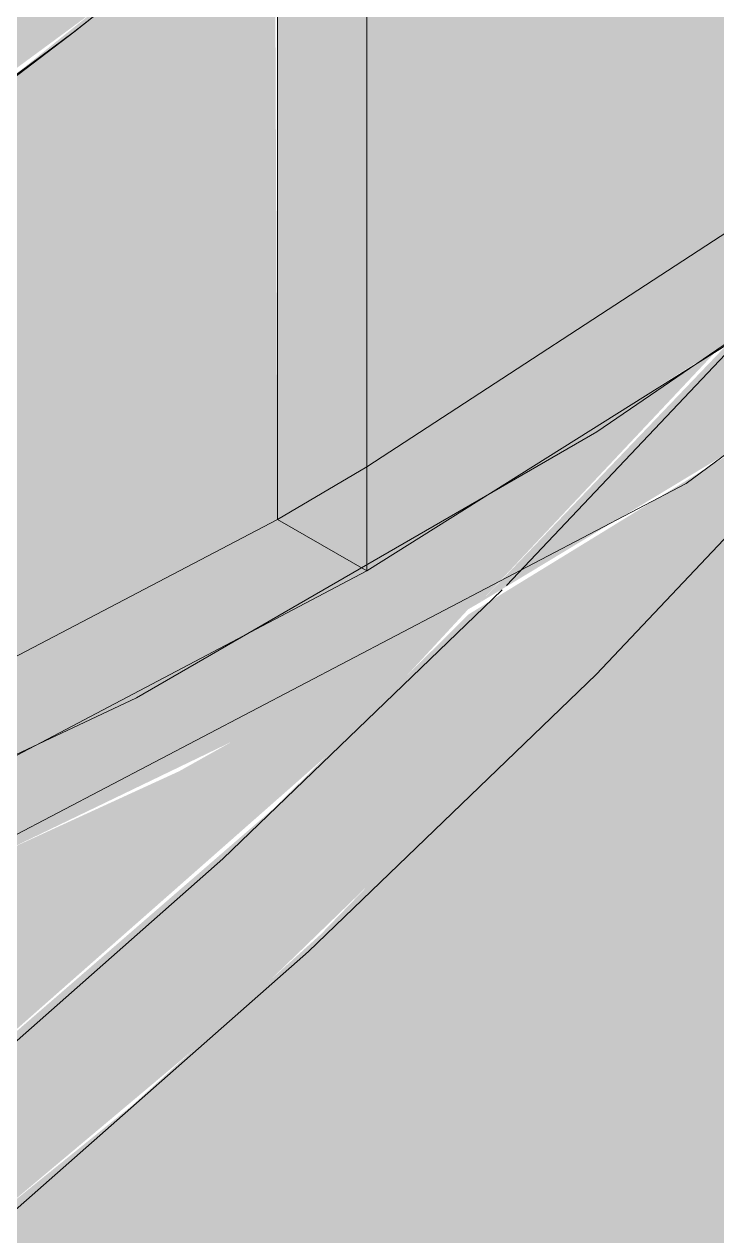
# Model space of a CAD drawing. Header units: millimetres. Extents: x -3576 to 4228, y -1686 to 5244.
# Drawn here: x -1159 to -1126.1, y 711.4 to 769 of the extents above; entities that cross this region are included whole.
import ezdxf

# ---------------------------------------------------------------- set-up
doc = ezdxf.new("R2010")
doc.units = ezdxf.units.MM
doc.layers.add('A_--------_E-', color=8, linetype='Continuous', lineweight=9)
doc.layers.add('M-_EQPT----_E', color=7, linetype='Continuous', lineweight=9)

# ---------------------------------------------------------------- blocks, each defined once
blk = doc.blocks.new('PNS-Filter column D1200 _180 Left feed 50-50_ - ASY PNS-Filter column D1200_iam-904181-В50 Аксонометрия')
at = {"layer": 'A_--------_E-'}
h = blk.add_hatch(color=9, dxfattribs=at)
h.paths.add_polyline_path([(-1191.15, 721.085), (-1181.104, 724.602), (-1160.812, 733.495), (-1142.748, 743.014), (-1146.99, 745.463), (-1147.113, 775.617), (-1149.305, 774.752), (-1159.109, 766.872), (-1171.947, 757.663), (-1173.416, 752.585), (-1171.256, 753.889), (-1169.749, 753.869), (-1169.44, 749.508), (-1171.061, 744.487), (-1174.541, 739.767), (-1178.485, 736.884), (-1178.639, 735.449), (-1178.639, 735.036), (-1179.505, 735.308), (-1181.104, 733.57), (-1186.228, 732.534), (-1190.022, 733.084), (-1191.15, 733.644), (-1191.15, 721.728)])
h.paths.add_polyline_path([(-1184.348, 738.983), (-1183.44, 739.474), (-1181.906, 750.525), (-1182.849, 749.508), (-1184.081, 747.374), (-1185.17, 742.05), (-1184.559, 739.767)])
h.paths.add_polyline_path([(-1142.748, 743.014), (-1125.467, 753.93), (-1125.467, 784.156), (-1142.748, 777.339), (-1142.748, 744.487)])
h.paths.add_polyline_path([(-1169.76, 753.984), (-1169.996, 754.378), (-1171.423, 756.134), (-1167.901, 754.101), (-1169.664, 753.99)])
h.paths.add_polyline_path([(-1169.698, 764.809), (-1163.933, 768.982), (-1169.016, 766.977)])
h = blk.add_hatch(color=9, dxfattribs=at)
h.paths.add_polyline_path([(-1184.348, 738.983), (-1184.106, 737.999), (-1185.081, 738.786)])
h.paths.add_polyline_path([(-1186.228, 732.534), (-1180.738, 733.76), (-1179.38, 735.465), (-1180.738, 735.971), (-1184.019, 735.308), (-1183.476, 739.216), (-1184.348, 738.983), (-1185.17, 742.05), (-1183.816, 747.833), (-1182.853, 749.846), (-1187.09, 747.124), (-1191.15, 744.586), (-1190.993, 733.644), (-1189.067, 732.73)])
h.paths.add_polyline_path([(-1179.057, 735.871), (-1178.841, 736.355), (-1179.247, 736.063)])
h.paths.add_polyline_path([(-1177.691, 734.489), (-1179.057, 735.871), (-1179.38, 735.465), (-1178.094, 734.722)])
h.paths.add_polyline_path([(-1142.748, 743.014), (-1142.748, 777.339), (-1146.99, 775.666), (-1146.99, 745.463), (-1143.12, 743.229)])
h.paths.add_polyline_path([(-1191.15, 749.706), (-1184.914, 753.869), (-1181.057, 756.642), (-1180.523, 762.438), (-1191.15, 758.246), (-1191.15, 749.912)])
h.paths.add_polyline_path([(-1182.512, 750.091), (-1181.906, 750.525), (-1181.946, 751.071)])
h.paths.add_polyline_path([(-1169.76, 753.984), (-1167.996, 754.156), (-1171.579, 755.979), (-1169.777, 754.156)])
h.paths.add_polyline_path([(-1171.946, 757.667), (-1153.75, 771.053), (-1149.305, 774.752), (-1163.894, 768.982), (-1169.698, 764.809), (-1171.901, 757.808)])
h = blk.add_hatch(color=254, dxfattribs=at)
h.paths.add_polyline_path([(-1125.528, 575.473), (-1125.467, 575.771), (-1125.467, 599.539), (-1135.945, 597.918), (-1125.666, 575.771)])
h.paths.add_polyline_path([(-1167.367, 582.272), (-1164.331, 583.617), (-1164.331, 584.433), (-1167.622, 583.107), (-1171.481, 583.617), (-1173.491, 585.129), (-1173.491, 584.313), (-1171.161, 582.56), (-1168.126, 582.329)])
h.paths.add_polyline_path([(-1191.15, 717.092), (-1168.907, 725.386), (-1147.113, 735.886), (-1137.372, 741.51), (-1126.172, 753.419), (-1146.138, 741.228), (-1165.877, 731.079), (-1185.241, 722.984), (-1191.15, 721.085), (-1191.15, 717.802)])
h.paths.add_polyline_path([(-1178.398, 737.162), (-1177.992, 737.355), (-1173.848, 740.541), (-1170.85, 745.038), (-1169.356, 749.775), (-1169.996, 753.969), (-1171.579, 753.869), (-1173.416, 752.585), (-1174.622, 747.901), (-1175.583, 746.106), (-1178.395, 737.171)])
h.paths.add_polyline_path([(-1173.581, 752.47), (-1173.416, 752.585), (-1173.247, 753.531)])
h = blk.add_hatch(color=254, dxfattribs=at)
h.paths.add_polyline_path([(-1191.15, 565.321), (-1125.528, 575.473), (-1135.945, 597.918), (-1191.15, 589.378), (-1191.15, 566.217)])
h.paths.add_polyline_path([(-1167.367, 582.272), (-1171.584, 582.878), (-1173.491, 584.433), (-1173.332, 585.01), (-1171.161, 583.376), (-1167.163, 583.179), (-1164.331, 584.433), (-1164.331, 583.617), (-1166.716, 582.56)])
h.paths.add_polyline_path([(-1135.945, 597.918), (-1125.467, 599.539), (-1125.734, 607.498), (-1139.314, 605.177), (-1137.118, 600.446)])
h.paths.add_polyline_path([(-1137.372, 741.51), (-1125.467, 748.695), (-1125.626, 753.762), (-1136.545, 742.364)])
h.paths.add_polyline_path([(-1191.15, 696.168), (-1171.232, 710.801), (-1143.12, 735.579), (-1137.926, 741.191), (-1151.666, 733.495), (-1173.644, 723.421), (-1191.15, 716.841), (-1191.15, 697.181)])
h.paths.add_polyline_path([(-1175.493, 746.392), (-1174.239, 748.565), (-1173.934, 751.349), (-1174.997, 747.971)])
h = blk.add_hatch(color=254, dxfattribs=at)
h.paths.add_polyline_path([(-1191.15, 558.489), (-1125.467, 568.65), (-1125.528, 575.473), (-1191.15, 565.321), (-1191.15, 558.566)])
h.paths.add_polyline_path([(-1191.15, 589.378), (-1135.945, 597.918), (-1139.409, 605.382), (-1191.15, 597.158), (-1191.15, 590.839)])
h.paths.add_polyline_path([(-1191.15, 604.513), (-1145.396, 611.591), (-1143.12, 611.418), (-1141.722, 610.366), (-1139.115, 605.428), (-1125.467, 607.539), (-1125.467, 617.962), (-1191.15, 607.8), (-1191.15, 605.428)])
h.paths.add_polyline_path([(-1191.15, 688.503), (-1170.218, 704.118), (-1149.238, 721.728), (-1138.524, 732.101), (-1125.467, 745.876), (-1125.635, 748.493), (-1130.824, 745.291), (-1137.926, 740.939), (-1147.113, 731.778), (-1172.097, 710.129), (-1191.15, 696.168), (-1191.15, 688.757)])
h = blk.add_hatch(color=254, dxfattribs=at)
h.paths.add_polyline_path([(-1191.15, 597.378), (-1139.43, 605.428), (-1141.722, 610.366), (-1143.12, 611.418), (-1146.515, 611.418), (-1191.15, 604.513), (-1191.15, 600.446)])
h.paths.add_polyline_path([(-1191.15, 607.8), (-1125.467, 617.962), (-1125.467, 745.864), (-1144.932, 725.745), (-1153.888, 717.625), (-1174.663, 700.801), (-1191.15, 688.503), (-1191.15, 613.254)])
for p, q in [((-1142.748, 800.169), (-1142.748, 743.014)), ((-1142.748, 800.169), (-1142.748, 743.014)), ((-1146.99, 797.96), (-1146.99, 745.463)), ((-1146.99, 797.96), (-1146.99, 745.463)), ((-1149.057, 774.633), (-1156.693, 768.604)), ((-1156.693, 768.604), (-1171.439, 757.683)), ((-1161.363, 765.047), (-1156.671, 768.621)), ((-1131.808, 749.622), (-1110.021, 764.532)), ((-1142.743, 747.96), (-1120.668, 762.355)), ((-1142.748, 743.014), (-1122.102, 755.974)), ((-1124.774, 754.297), (-1136.104, 742.321)), ((-1153.688, 736.989), (-1131.808, 749.622)), ((-1146.99, 745.463), (-1142.743, 747.96)), ((-1146.99, 745.463), (-1168.664, 734.097)), ((-1142.748, 743.014), (-1146.99, 745.463)), ((-1146.99, 745.463), (-1142.748, 743.014)), ((-1142.748, 743.014), (-1163.393, 732.135)), ((-1175.474, 726.742), (-1153.688, 736.989))]:
    blk.add_line(p, q, dxfattribs=at)
for points in [[(-1306.005, 1110.797, 0), (-1333.931, 1055.841, 0), (-1355.202, 999.464, 0), (-1369.094, 943.584, 0), (-1375.133, 890.106, 0), (-1373.114, 840.85, 0), (-1363.106, 797.493, 0), (-1345.449, 761.512, 0), (-1320.745, 734.133, 0), (-1289.836, 716.287, 0), (-1253.772, 708.582, 0), (-1213.784, 711.282, 0), (-1171.232, 724.293, 0), (-1127.565, 747.172, 0), (-1084.271, 779.142, 0), (-1055.725, 805.602, 0)], [(-1156.671, 768.621, 0), (-1156.204, 768.982, 0), (-1146.818, 776.451, 0)], [(-1116.142, 754.989, 0), (-1118.88, 751.799, 0), (-1131.844, 738.096, 0), (-1145.513, 724.929, 0), (-1159.851, 712.293, 0), (-1174.826, 700.181, 0), (-1190.407, 688.589, 0), (-1206.568, 677.511, 0), (-1223.281, 666.942, 0), (-1233.414, 660.93, 0)], [(-1136.309, 742.124, 0), (-1149.577, 729.343, 0), (-1163.721, 716.878, 0), (-1178.502, 704.923, 0), (-1193.893, 693.472, 0), (-1209.867, 682.522, 0), (-1226.396, 672.07, 0), (-1236.422, 666.122, 0)]]:
    blk.add_polyline3d(points, dxfattribs=at)
blk = doc.blocks.new('PNS-Filter column D1200 _180 Left feed 50-50_ - Standard-909429-В50 Аксонометрия')
blk.add_blockref('PNS-Filter column D1200 _180 Left feed 50-50_ - ASY PNS-Filter column D1200_iam-904181-В50 Аксонометрия', (0, 0))

msp = doc.modelspace()

# ---------------------------------------------------------------- block references
at = {"layer": 'M-_EQPT----_E'}
msp.add_blockref('PNS-Filter column D1200 _180 Left feed 50-50_ - Standard-909429-В50 Аксонометрия', (0, 0), dxfattribs=at)

doc.saveas('drawing.dxf')
